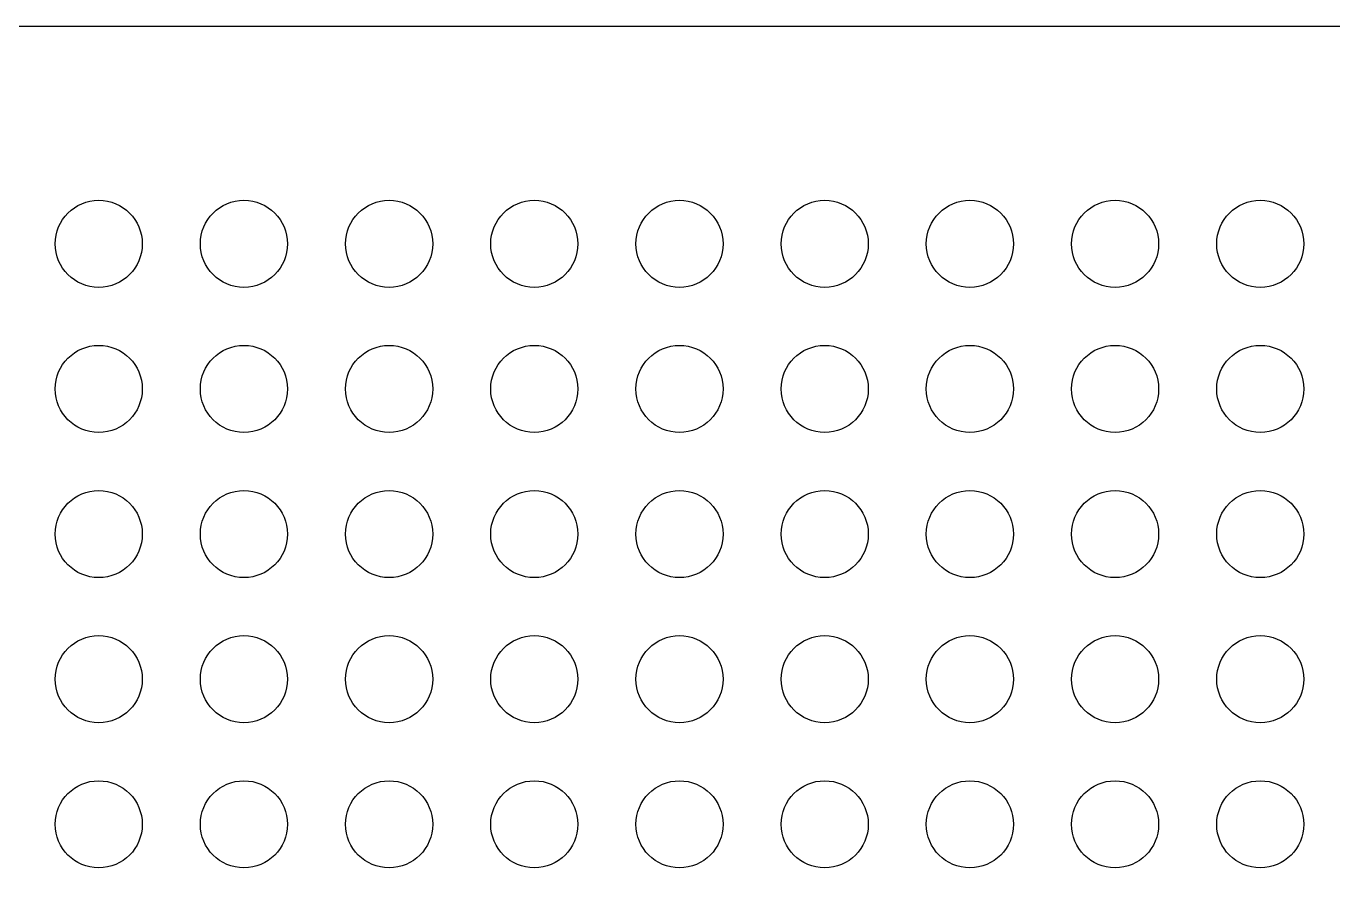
# Model space of a CAD drawing. Extents: x -505 to -320, y 112 to 352.
# Drawn here: x -459.89 to -414.89, y 321.82 to 351.82 of the extents above; entities that cross this region are included whole.
import ezdxf

# ---------------------------------------------------------------- set-up
doc = ezdxf.new("R2010")
doc.units = 0
doc.header["$MEASUREMENT"] = 0
doc.layers.add('LAYER_1', color=7, linetype='CONTINUOUS')

msp = doc.modelspace()

# ---------------------------------------------------------------- linework, layer by layer
at = {"layer": 'LAYER_1'}
for points, knots in [([(-464.8938, 111.8225), (-464.8938, 111.8225), (-359.894, 111.8225), (-359.894, 111.8225), (-359.894, 111.8225), (-349.2853, 111.8225), (-339.1112, 116.0368), (-331.6097, 123.5382), (-331.6097, 123.5382), (-324.1083, 131.0397), (-319.894, 141.2138), (-319.894, 151.8225), (-319.894, 151.8225), (-319.894, 151.8225), (-319.894, 311.8225), (-319.894, 311.8225), (-319.894, 311.8225), (-319.894, 322.4312), (-324.1083, 332.6053), (-331.6097, 340.1068), (-331.6097, 340.1068), (-339.1112, 347.6082), (-349.2853, 351.8225), (-359.894, 351.8225), (-359.894, 351.8225), (-359.894, 351.8225), (-464.894, 351.8225), (-464.894, 351.8225), (-464.894, 351.8225), (-475.5027, 351.8225), (-485.6768, 347.6082), (-493.1783, 340.1068), (-493.1783, 340.1068), (-500.6797, 332.6053), (-504.894, 322.4312), (-504.894, 311.8225), (-504.894, 311.8225), (-504.894, 311.8225), (-504.894, 151.8225), (-504.894, 151.8225), (-504.894, 151.8225), (-504.894, 129.7312), (-486.9855, 111.8226), (-464.8938, 111.8225)], [0, 0, 0, 0, 0.0833333, 0.0833333, 0.0833333, 0.0833333, 0.1666667, 0.1666667, 0.1666667, 0.1666667, 0.25, 0.25, 0.25, 0.25, 0.3333333, 0.3333333, 0.3333333, 0.3333333, 0.4166667, 0.4166667, 0.4166667, 0.4166667, 0.5, 0.5, 0.5, 0.5, 0.5833333, 0.5833333, 0.5833333, 0.5833333, 0.6666667, 0.6666667, 0.6666667, 0.6666667, 0.75, 0.75, 0.75, 0.75, 0.8333333, 0.8333333, 0.8333333, 0.8333333, 1, 1, 1, 1]), ([(-457.394, 342.8225), (-456.5656, 342.8225), (-455.894, 343.4941), (-455.894, 344.3225), (-455.894, 344.3225), (-455.894, 345.1509), (-456.5656, 345.8225), (-457.394, 345.8225), (-457.394, 345.8225), (-458.2224, 345.8225), (-458.894, 345.1509), (-458.894, 344.3225), (-458.894, 344.3225), (-458.894, 343.4941), (-458.2224, 342.8225), (-457.394, 342.8225)], [0, 0, 0, 0, 0.2, 0.2, 0.2, 0.2, 0.4, 0.4, 0.4, 0.4, 0.6, 0.6, 0.6, 0.6, 1, 1, 1, 1]), ([(-452.394, 342.8225), (-451.5656, 342.8225), (-450.894, 343.4941), (-450.894, 344.3225), (-450.894, 344.3225), (-450.894, 345.1509), (-451.5656, 345.8225), (-452.394, 345.8225), (-452.394, 345.8225), (-453.2224, 345.8225), (-453.894, 345.1509), (-453.894, 344.3225), (-453.894, 344.3225), (-453.894, 343.4941), (-453.2224, 342.8225), (-452.394, 342.8225)], [0, 0, 0, 0, 0.2, 0.2, 0.2, 0.2, 0.4, 0.4, 0.4, 0.4, 0.6, 0.6, 0.6, 0.6, 1, 1, 1, 1]), ([(-447.394, 342.8225), (-446.5656, 342.8225), (-445.894, 343.4941), (-445.894, 344.3225), (-445.894, 344.3225), (-445.894, 345.1509), (-446.5656, 345.8225), (-447.394, 345.8225), (-447.394, 345.8225), (-448.2224, 345.8225), (-448.894, 345.1509), (-448.894, 344.3225), (-448.894, 344.3225), (-448.894, 343.4941), (-448.2224, 342.8225), (-447.394, 342.8225)], [0, 0, 0, 0, 0.2, 0.2, 0.2, 0.2, 0.4, 0.4, 0.4, 0.4, 0.6, 0.6, 0.6, 0.6, 1, 1, 1, 1]), ([(-442.394, 342.8225), (-441.5656, 342.8225), (-440.894, 343.4941), (-440.894, 344.3225), (-440.894, 344.3225), (-440.894, 345.1509), (-441.5656, 345.8225), (-442.394, 345.8225), (-442.394, 345.8225), (-443.2224, 345.8225), (-443.894, 345.1509), (-443.894, 344.3225), (-443.894, 344.3225), (-443.894, 343.4941), (-443.2224, 342.8225), (-442.394, 342.8225)], [0, 0, 0, 0, 0.2, 0.2, 0.2, 0.2, 0.4, 0.4, 0.4, 0.4, 0.6, 0.6, 0.6, 0.6, 1, 1, 1, 1]), ([(-437.394, 342.8225), (-436.5656, 342.8225), (-435.894, 343.4941), (-435.894, 344.3225), (-435.894, 344.3225), (-435.894, 345.1509), (-436.5656, 345.8225), (-437.394, 345.8225), (-437.394, 345.8225), (-438.2224, 345.8225), (-438.894, 345.1509), (-438.894, 344.3225), (-438.894, 344.3225), (-438.894, 343.4941), (-438.2224, 342.8225), (-437.394, 342.8225)], [0, 0, 0, 0, 0.2, 0.2, 0.2, 0.2, 0.4, 0.4, 0.4, 0.4, 0.6, 0.6, 0.6, 0.6, 1, 1, 1, 1]), ([(-432.394, 342.8225), (-431.5656, 342.8225), (-430.894, 343.4941), (-430.894, 344.3225), (-430.894, 344.3225), (-430.894, 345.1509), (-431.5656, 345.8225), (-432.394, 345.8225), (-432.394, 345.8225), (-433.2224, 345.8225), (-433.894, 345.1509), (-433.894, 344.3225), (-433.894, 344.3225), (-433.894, 343.4941), (-433.2224, 342.8225), (-432.394, 342.8225)], [0, 0, 0, 0, 0.2, 0.2, 0.2, 0.2, 0.4, 0.4, 0.4, 0.4, 0.6, 0.6, 0.6, 0.6, 1, 1, 1, 1]), ([(-427.394, 342.8225), (-426.5656, 342.8225), (-425.894, 343.4941), (-425.894, 344.3225), (-425.894, 344.3225), (-425.894, 345.1509), (-426.5656, 345.8225), (-427.394, 345.8225), (-427.394, 345.8225), (-428.2224, 345.8225), (-428.894, 345.1509), (-428.894, 344.3225), (-428.894, 344.3225), (-428.894, 343.4941), (-428.2224, 342.8225), (-427.394, 342.8225)], [0, 0, 0, 0, 0.2, 0.2, 0.2, 0.2, 0.4, 0.4, 0.4, 0.4, 0.6, 0.6, 0.6, 0.6, 1, 1, 1, 1]), ([(-422.394, 342.8225), (-421.5656, 342.8225), (-420.894, 343.4941), (-420.894, 344.3225), (-420.894, 344.3225), (-420.894, 345.1509), (-421.5656, 345.8225), (-422.394, 345.8225), (-422.394, 345.8225), (-423.2224, 345.8225), (-423.894, 345.1509), (-423.894, 344.3225), (-423.894, 344.3225), (-423.894, 343.4941), (-423.2224, 342.8225), (-422.394, 342.8225)], [0, 0, 0, 0, 0.2, 0.2, 0.2, 0.2, 0.4, 0.4, 0.4, 0.4, 0.6, 0.6, 0.6, 0.6, 1, 1, 1, 1]), ([(-417.394, 342.8225), (-416.5656, 342.8225), (-415.894, 343.4941), (-415.894, 344.3225), (-415.894, 344.3225), (-415.894, 345.1509), (-416.5656, 345.8225), (-417.394, 345.8225), (-417.394, 345.8225), (-418.2224, 345.8225), (-418.894, 345.1509), (-418.894, 344.3225), (-418.894, 344.3225), (-418.894, 343.4941), (-418.2224, 342.8225), (-417.394, 342.8225)], [0, 0, 0, 0, 0.2, 0.2, 0.2, 0.2, 0.4, 0.4, 0.4, 0.4, 0.6, 0.6, 0.6, 0.6, 1, 1, 1, 1]), ([(-457.394, 337.8225), (-456.5656, 337.8225), (-455.894, 338.4941), (-455.894, 339.3225), (-455.894, 339.3225), (-455.894, 340.1509), (-456.5656, 340.8225), (-457.394, 340.8225), (-457.394, 340.8225), (-458.2224, 340.8225), (-458.894, 340.1509), (-458.894, 339.3225), (-458.894, 339.3225), (-458.894, 338.4941), (-458.2224, 337.8225), (-457.394, 337.8225)], [0, 0, 0, 0, 0.2, 0.2, 0.2, 0.2, 0.4, 0.4, 0.4, 0.4, 0.6, 0.6, 0.6, 0.6, 1, 1, 1, 1]), ([(-452.394, 337.8225), (-451.5656, 337.8225), (-450.894, 338.4941), (-450.894, 339.3225), (-450.894, 339.3225), (-450.894, 340.1509), (-451.5656, 340.8225), (-452.394, 340.8225), (-452.394, 340.8225), (-453.2224, 340.8225), (-453.894, 340.1509), (-453.894, 339.3225), (-453.894, 339.3225), (-453.894, 338.4941), (-453.2224, 337.8225), (-452.394, 337.8225)], [0, 0, 0, 0, 0.2, 0.2, 0.2, 0.2, 0.4, 0.4, 0.4, 0.4, 0.6, 0.6, 0.6, 0.6, 1, 1, 1, 1]), ([(-447.394, 337.8225), (-446.5656, 337.8225), (-445.894, 338.4941), (-445.894, 339.3225), (-445.894, 339.3225), (-445.894, 340.1509), (-446.5656, 340.8225), (-447.394, 340.8225), (-447.394, 340.8225), (-448.2224, 340.8225), (-448.894, 340.1509), (-448.894, 339.3225), (-448.894, 339.3225), (-448.894, 338.4941), (-448.2224, 337.8225), (-447.394, 337.8225)], [0, 0, 0, 0, 0.2, 0.2, 0.2, 0.2, 0.4, 0.4, 0.4, 0.4, 0.6, 0.6, 0.6, 0.6, 1, 1, 1, 1]), ([(-442.394, 337.8225), (-441.5656, 337.8225), (-440.894, 338.4941), (-440.894, 339.3225), (-440.894, 339.3225), (-440.894, 340.1509), (-441.5656, 340.8225), (-442.394, 340.8225), (-442.394, 340.8225), (-443.2224, 340.8225), (-443.894, 340.1509), (-443.894, 339.3225), (-443.894, 339.3225), (-443.894, 338.4941), (-443.2224, 337.8225), (-442.394, 337.8225)], [0, 0, 0, 0, 0.2, 0.2, 0.2, 0.2, 0.4, 0.4, 0.4, 0.4, 0.6, 0.6, 0.6, 0.6, 1, 1, 1, 1]), ([(-437.394, 337.8225), (-436.5656, 337.8225), (-435.894, 338.4941), (-435.894, 339.3225), (-435.894, 339.3225), (-435.894, 340.1509), (-436.5656, 340.8225), (-437.394, 340.8225), (-437.394, 340.8225), (-438.2224, 340.8225), (-438.894, 340.1509), (-438.894, 339.3225), (-438.894, 339.3225), (-438.894, 338.4941), (-438.2224, 337.8225), (-437.394, 337.8225)], [0, 0, 0, 0, 0.2, 0.2, 0.2, 0.2, 0.4, 0.4, 0.4, 0.4, 0.6, 0.6, 0.6, 0.6, 1, 1, 1, 1]), ([(-432.394, 337.8225), (-431.5656, 337.8225), (-430.894, 338.4941), (-430.894, 339.3225), (-430.894, 339.3225), (-430.894, 340.1509), (-431.5656, 340.8225), (-432.394, 340.8225), (-432.394, 340.8225), (-433.2224, 340.8225), (-433.894, 340.1509), (-433.894, 339.3225), (-433.894, 339.3225), (-433.894, 338.4941), (-433.2224, 337.8225), (-432.394, 337.8225)], [0, 0, 0, 0, 0.2, 0.2, 0.2, 0.2, 0.4, 0.4, 0.4, 0.4, 0.6, 0.6, 0.6, 0.6, 1, 1, 1, 1]), ([(-427.394, 337.8225), (-426.5656, 337.8225), (-425.894, 338.4941), (-425.894, 339.3225), (-425.894, 339.3225), (-425.894, 340.1509), (-426.5656, 340.8225), (-427.394, 340.8225), (-427.394, 340.8225), (-428.2224, 340.8225), (-428.894, 340.1509), (-428.894, 339.3225), (-428.894, 339.3225), (-428.894, 338.4941), (-428.2224, 337.8225), (-427.394, 337.8225)], [0, 0, 0, 0, 0.2, 0.2, 0.2, 0.2, 0.4, 0.4, 0.4, 0.4, 0.6, 0.6, 0.6, 0.6, 1, 1, 1, 1]), ([(-422.394, 337.8225), (-421.5656, 337.8225), (-420.894, 338.4941), (-420.894, 339.3225), (-420.894, 339.3225), (-420.894, 340.1509), (-421.5656, 340.8225), (-422.394, 340.8225), (-422.394, 340.8225), (-423.2224, 340.8225), (-423.894, 340.1509), (-423.894, 339.3225), (-423.894, 339.3225), (-423.894, 338.4941), (-423.2224, 337.8225), (-422.394, 337.8225)], [0, 0, 0, 0, 0.2, 0.2, 0.2, 0.2, 0.4, 0.4, 0.4, 0.4, 0.6, 0.6, 0.6, 0.6, 1, 1, 1, 1]), ([(-417.394, 337.8225), (-416.5656, 337.8225), (-415.894, 338.4941), (-415.894, 339.3225), (-415.894, 339.3225), (-415.894, 340.1509), (-416.5656, 340.8225), (-417.394, 340.8225), (-417.394, 340.8225), (-418.2224, 340.8225), (-418.894, 340.1509), (-418.894, 339.3225), (-418.894, 339.3225), (-418.894, 338.4941), (-418.2224, 337.8225), (-417.394, 337.8225)], [0, 0, 0, 0, 0.2, 0.2, 0.2, 0.2, 0.4, 0.4, 0.4, 0.4, 0.6, 0.6, 0.6, 0.6, 1, 1, 1, 1]), ([(-457.394, 332.8225), (-456.5656, 332.8225), (-455.894, 333.4941), (-455.894, 334.3225), (-455.894, 334.3225), (-455.894, 335.1509), (-456.5656, 335.8225), (-457.394, 335.8225), (-457.394, 335.8225), (-458.2224, 335.8225), (-458.894, 335.1509), (-458.894, 334.3225), (-458.894, 334.3225), (-458.894, 333.4941), (-458.2224, 332.8225), (-457.394, 332.8225)], [0, 0, 0, 0, 0.2, 0.2, 0.2, 0.2, 0.4, 0.4, 0.4, 0.4, 0.6, 0.6, 0.6, 0.6, 1, 1, 1, 1]), ([(-452.394, 332.8225), (-451.5656, 332.8225), (-450.894, 333.4941), (-450.894, 334.3225), (-450.894, 334.3225), (-450.894, 335.1509), (-451.5656, 335.8225), (-452.394, 335.8225), (-452.394, 335.8225), (-453.2224, 335.8225), (-453.894, 335.1509), (-453.894, 334.3225), (-453.894, 334.3225), (-453.894, 333.4941), (-453.2224, 332.8225), (-452.394, 332.8225)], [0, 0, 0, 0, 0.2, 0.2, 0.2, 0.2, 0.4, 0.4, 0.4, 0.4, 0.6, 0.6, 0.6, 0.6, 1, 1, 1, 1]), ([(-447.394, 332.8225), (-446.5656, 332.8225), (-445.894, 333.4941), (-445.894, 334.3225), (-445.894, 334.3225), (-445.894, 335.1509), (-446.5656, 335.8225), (-447.394, 335.8225), (-447.394, 335.8225), (-448.2224, 335.8225), (-448.894, 335.1509), (-448.894, 334.3225), (-448.894, 334.3225), (-448.894, 333.4941), (-448.2224, 332.8225), (-447.394, 332.8225)], [0, 0, 0, 0, 0.2, 0.2, 0.2, 0.2, 0.4, 0.4, 0.4, 0.4, 0.6, 0.6, 0.6, 0.6, 1, 1, 1, 1]), ([(-442.394, 332.8225), (-441.5656, 332.8225), (-440.894, 333.4941), (-440.894, 334.3225), (-440.894, 334.3225), (-440.894, 335.1509), (-441.5656, 335.8225), (-442.394, 335.8225), (-442.394, 335.8225), (-443.2224, 335.8225), (-443.894, 335.1509), (-443.894, 334.3225), (-443.894, 334.3225), (-443.894, 333.4941), (-443.2224, 332.8225), (-442.394, 332.8225)], [0, 0, 0, 0, 0.2, 0.2, 0.2, 0.2, 0.4, 0.4, 0.4, 0.4, 0.6, 0.6, 0.6, 0.6, 1, 1, 1, 1]), ([(-437.394, 332.8225), (-436.5656, 332.8225), (-435.894, 333.4941), (-435.894, 334.3225), (-435.894, 334.3225), (-435.894, 335.1509), (-436.5656, 335.8225), (-437.394, 335.8225), (-437.394, 335.8225), (-438.2224, 335.8225), (-438.894, 335.1509), (-438.894, 334.3225), (-438.894, 334.3225), (-438.894, 333.4941), (-438.2224, 332.8225), (-437.394, 332.8225)], [0, 0, 0, 0, 0.2, 0.2, 0.2, 0.2, 0.4, 0.4, 0.4, 0.4, 0.6, 0.6, 0.6, 0.6, 1, 1, 1, 1]), ([(-432.394, 332.8225), (-431.5656, 332.8225), (-430.894, 333.4941), (-430.894, 334.3225), (-430.894, 334.3225), (-430.894, 335.1509), (-431.5656, 335.8225), (-432.394, 335.8225), (-432.394, 335.8225), (-433.2224, 335.8225), (-433.894, 335.1509), (-433.894, 334.3225), (-433.894, 334.3225), (-433.894, 333.4941), (-433.2224, 332.8225), (-432.394, 332.8225)], [0, 0, 0, 0, 0.2, 0.2, 0.2, 0.2, 0.4, 0.4, 0.4, 0.4, 0.6, 0.6, 0.6, 0.6, 1, 1, 1, 1]), ([(-427.394, 332.8225), (-426.5656, 332.8225), (-425.894, 333.4941), (-425.894, 334.3225), (-425.894, 334.3225), (-425.894, 335.1509), (-426.5656, 335.8225), (-427.394, 335.8225), (-427.394, 335.8225), (-428.2224, 335.8225), (-428.894, 335.1509), (-428.894, 334.3225), (-428.894, 334.3225), (-428.894, 333.4941), (-428.2224, 332.8225), (-427.394, 332.8225)], [0, 0, 0, 0, 0.2, 0.2, 0.2, 0.2, 0.4, 0.4, 0.4, 0.4, 0.6, 0.6, 0.6, 0.6, 1, 1, 1, 1]), ([(-422.394, 332.8225), (-421.5656, 332.8225), (-420.894, 333.4941), (-420.894, 334.3225), (-420.894, 334.3225), (-420.894, 335.1509), (-421.5656, 335.8225), (-422.394, 335.8225), (-422.394, 335.8225), (-423.2224, 335.8225), (-423.894, 335.1509), (-423.894, 334.3225), (-423.894, 334.3225), (-423.894, 333.4941), (-423.2224, 332.8225), (-422.394, 332.8225)], [0, 0, 0, 0, 0.2, 0.2, 0.2, 0.2, 0.4, 0.4, 0.4, 0.4, 0.6, 0.6, 0.6, 0.6, 1, 1, 1, 1]), ([(-417.394, 332.8225), (-416.5656, 332.8225), (-415.894, 333.4941), (-415.894, 334.3225), (-415.894, 334.3225), (-415.894, 335.1509), (-416.5656, 335.8225), (-417.394, 335.8225), (-417.394, 335.8225), (-418.2224, 335.8225), (-418.894, 335.1509), (-418.894, 334.3225), (-418.894, 334.3225), (-418.894, 333.4941), (-418.2224, 332.8225), (-417.394, 332.8225)], [0, 0, 0, 0, 0.2, 0.2, 0.2, 0.2, 0.4, 0.4, 0.4, 0.4, 0.6, 0.6, 0.6, 0.6, 1, 1, 1, 1]), ([(-457.394, 327.8225), (-456.5656, 327.8225), (-455.894, 328.4941), (-455.894, 329.3225), (-455.894, 329.3225), (-455.894, 330.1509), (-456.5656, 330.8225), (-457.394, 330.8225), (-457.394, 330.8225), (-458.2224, 330.8225), (-458.894, 330.1509), (-458.894, 329.3225), (-458.894, 329.3225), (-458.894, 328.4941), (-458.2224, 327.8225), (-457.394, 327.8225)], [0, 0, 0, 0, 0.2, 0.2, 0.2, 0.2, 0.4, 0.4, 0.4, 0.4, 0.6, 0.6, 0.6, 0.6, 1, 1, 1, 1]), ([(-452.394, 327.8225), (-451.5656, 327.8225), (-450.894, 328.4941), (-450.894, 329.3225), (-450.894, 329.3225), (-450.894, 330.1509), (-451.5656, 330.8225), (-452.394, 330.8225), (-452.394, 330.8225), (-453.2224, 330.8225), (-453.894, 330.1509), (-453.894, 329.3225), (-453.894, 329.3225), (-453.894, 328.4941), (-453.2224, 327.8225), (-452.394, 327.8225)], [0, 0, 0, 0, 0.2, 0.2, 0.2, 0.2, 0.4, 0.4, 0.4, 0.4, 0.6, 0.6, 0.6, 0.6, 1, 1, 1, 1]), ([(-447.394, 327.8225), (-446.5656, 327.8225), (-445.894, 328.4941), (-445.894, 329.3225), (-445.894, 329.3225), (-445.894, 330.1509), (-446.5656, 330.8225), (-447.394, 330.8225), (-447.394, 330.8225), (-448.2224, 330.8225), (-448.894, 330.1509), (-448.894, 329.3225), (-448.894, 329.3225), (-448.894, 328.4941), (-448.2224, 327.8225), (-447.394, 327.8225)], [0, 0, 0, 0, 0.2, 0.2, 0.2, 0.2, 0.4, 0.4, 0.4, 0.4, 0.6, 0.6, 0.6, 0.6, 1, 1, 1, 1]), ([(-442.394, 327.8225), (-441.5656, 327.8225), (-440.894, 328.4941), (-440.894, 329.3225), (-440.894, 329.3225), (-440.894, 330.1509), (-441.5656, 330.8225), (-442.394, 330.8225), (-442.394, 330.8225), (-443.2224, 330.8225), (-443.894, 330.1509), (-443.894, 329.3225), (-443.894, 329.3225), (-443.894, 328.4941), (-443.2224, 327.8225), (-442.394, 327.8225)], [0, 0, 0, 0, 0.2, 0.2, 0.2, 0.2, 0.4, 0.4, 0.4, 0.4, 0.6, 0.6, 0.6, 0.6, 1, 1, 1, 1]), ([(-437.394, 327.8225), (-436.5656, 327.8225), (-435.894, 328.4941), (-435.894, 329.3225), (-435.894, 329.3225), (-435.894, 330.1509), (-436.5656, 330.8225), (-437.394, 330.8225), (-437.394, 330.8225), (-438.2224, 330.8225), (-438.894, 330.1509), (-438.894, 329.3225), (-438.894, 329.3225), (-438.894, 328.4941), (-438.2224, 327.8225), (-437.394, 327.8225)], [0, 0, 0, 0, 0.2, 0.2, 0.2, 0.2, 0.4, 0.4, 0.4, 0.4, 0.6, 0.6, 0.6, 0.6, 1, 1, 1, 1]), ([(-432.394, 327.8225), (-431.5656, 327.8225), (-430.894, 328.4941), (-430.894, 329.3225), (-430.894, 329.3225), (-430.894, 330.1509), (-431.5656, 330.8225), (-432.394, 330.8225), (-432.394, 330.8225), (-433.2224, 330.8225), (-433.894, 330.1509), (-433.894, 329.3225), (-433.894, 329.3225), (-433.894, 328.4941), (-433.2224, 327.8225), (-432.394, 327.8225)], [0, 0, 0, 0, 0.2, 0.2, 0.2, 0.2, 0.4, 0.4, 0.4, 0.4, 0.6, 0.6, 0.6, 0.6, 1, 1, 1, 1]), ([(-427.394, 327.8225), (-426.5656, 327.8225), (-425.894, 328.4941), (-425.894, 329.3225), (-425.894, 329.3225), (-425.894, 330.1509), (-426.5656, 330.8225), (-427.394, 330.8225), (-427.394, 330.8225), (-428.2224, 330.8225), (-428.894, 330.1509), (-428.894, 329.3225), (-428.894, 329.3225), (-428.894, 328.4941), (-428.2224, 327.8225), (-427.394, 327.8225)], [0, 0, 0, 0, 0.2, 0.2, 0.2, 0.2, 0.4, 0.4, 0.4, 0.4, 0.6, 0.6, 0.6, 0.6, 1, 1, 1, 1]), ([(-422.394, 327.8225), (-421.5656, 327.8225), (-420.894, 328.4941), (-420.894, 329.3225), (-420.894, 329.3225), (-420.894, 330.1509), (-421.5656, 330.8225), (-422.394, 330.8225), (-422.394, 330.8225), (-423.2224, 330.8225), (-423.894, 330.1509), (-423.894, 329.3225), (-423.894, 329.3225), (-423.894, 328.4941), (-423.2224, 327.8225), (-422.394, 327.8225)], [0, 0, 0, 0, 0.2, 0.2, 0.2, 0.2, 0.4, 0.4, 0.4, 0.4, 0.6, 0.6, 0.6, 0.6, 1, 1, 1, 1]), ([(-417.394, 327.8225), (-416.5656, 327.8225), (-415.894, 328.4941), (-415.894, 329.3225), (-415.894, 329.3225), (-415.894, 330.1509), (-416.5656, 330.8225), (-417.394, 330.8225), (-417.394, 330.8225), (-418.2224, 330.8225), (-418.894, 330.1509), (-418.894, 329.3225), (-418.894, 329.3225), (-418.894, 328.4941), (-418.2224, 327.8225), (-417.394, 327.8225)], [0, 0, 0, 0, 0.2, 0.2, 0.2, 0.2, 0.4, 0.4, 0.4, 0.4, 0.6, 0.6, 0.6, 0.6, 1, 1, 1, 1]), ([(-457.394, 322.8225), (-456.5656, 322.8225), (-455.894, 323.4941), (-455.894, 324.3225), (-455.894, 324.3225), (-455.894, 325.1509), (-456.5656, 325.8225), (-457.394, 325.8225), (-457.394, 325.8225), (-458.2224, 325.8225), (-458.894, 325.1509), (-458.894, 324.3225), (-458.894, 324.3225), (-458.894, 323.4941), (-458.2224, 322.8225), (-457.394, 322.8225)], [0, 0, 0, 0, 0.2, 0.2, 0.2, 0.2, 0.4, 0.4, 0.4, 0.4, 0.6, 0.6, 0.6, 0.6, 1, 1, 1, 1]), ([(-452.394, 322.8225), (-451.5656, 322.8225), (-450.894, 323.4941), (-450.894, 324.3225), (-450.894, 324.3225), (-450.894, 325.1509), (-451.5656, 325.8225), (-452.394, 325.8225), (-452.394, 325.8225), (-453.2224, 325.8225), (-453.894, 325.1509), (-453.894, 324.3225), (-453.894, 324.3225), (-453.894, 323.4941), (-453.2224, 322.8225), (-452.394, 322.8225)], [0, 0, 0, 0, 0.2, 0.2, 0.2, 0.2, 0.4, 0.4, 0.4, 0.4, 0.6, 0.6, 0.6, 0.6, 1, 1, 1, 1]), ([(-447.394, 322.8225), (-446.5656, 322.8225), (-445.894, 323.4941), (-445.894, 324.3225), (-445.894, 324.3225), (-445.894, 325.1509), (-446.5656, 325.8225), (-447.394, 325.8225), (-447.394, 325.8225), (-448.2224, 325.8225), (-448.894, 325.1509), (-448.894, 324.3225), (-448.894, 324.3225), (-448.894, 323.4941), (-448.2224, 322.8225), (-447.394, 322.8225)], [0, 0, 0, 0, 0.2, 0.2, 0.2, 0.2, 0.4, 0.4, 0.4, 0.4, 0.6, 0.6, 0.6, 0.6, 1, 1, 1, 1]), ([(-442.394, 322.8225), (-441.5656, 322.8225), (-440.894, 323.4941), (-440.894, 324.3225), (-440.894, 324.3225), (-440.894, 325.1509), (-441.5656, 325.8225), (-442.394, 325.8225), (-442.394, 325.8225), (-443.2224, 325.8225), (-443.894, 325.1509), (-443.894, 324.3225), (-443.894, 324.3225), (-443.894, 323.4941), (-443.2224, 322.8225), (-442.394, 322.8225)], [0, 0, 0, 0, 0.2, 0.2, 0.2, 0.2, 0.4, 0.4, 0.4, 0.4, 0.6, 0.6, 0.6, 0.6, 1, 1, 1, 1]), ([(-437.394, 322.8225), (-436.5656, 322.8225), (-435.894, 323.4941), (-435.894, 324.3225), (-435.894, 324.3225), (-435.894, 325.1509), (-436.5656, 325.8225), (-437.394, 325.8225), (-437.394, 325.8225), (-438.2224, 325.8225), (-438.894, 325.1509), (-438.894, 324.3225), (-438.894, 324.3225), (-438.894, 323.4941), (-438.2224, 322.8225), (-437.394, 322.8225)], [0, 0, 0, 0, 0.2, 0.2, 0.2, 0.2, 0.4, 0.4, 0.4, 0.4, 0.6, 0.6, 0.6, 0.6, 1, 1, 1, 1]), ([(-432.394, 322.8225), (-431.5656, 322.8225), (-430.894, 323.4941), (-430.894, 324.3225), (-430.894, 324.3225), (-430.894, 325.1509), (-431.5656, 325.8225), (-432.394, 325.8225), (-432.394, 325.8225), (-433.2224, 325.8225), (-433.894, 325.1509), (-433.894, 324.3225), (-433.894, 324.3225), (-433.894, 323.4941), (-433.2224, 322.8225), (-432.394, 322.8225)], [0, 0, 0, 0, 0.2, 0.2, 0.2, 0.2, 0.4, 0.4, 0.4, 0.4, 0.6, 0.6, 0.6, 0.6, 1, 1, 1, 1]), ([(-427.394, 322.8225), (-426.5656, 322.8225), (-425.894, 323.4941), (-425.894, 324.3225), (-425.894, 324.3225), (-425.894, 325.1509), (-426.5656, 325.8225), (-427.394, 325.8225), (-427.394, 325.8225), (-428.2224, 325.8225), (-428.894, 325.1509), (-428.894, 324.3225), (-428.894, 324.3225), (-428.894, 323.4941), (-428.2224, 322.8225), (-427.394, 322.8225)], [0, 0, 0, 0, 0.2, 0.2, 0.2, 0.2, 0.4, 0.4, 0.4, 0.4, 0.6, 0.6, 0.6, 0.6, 1, 1, 1, 1]), ([(-422.394, 322.8225), (-421.5656, 322.8225), (-420.894, 323.4941), (-420.894, 324.3225), (-420.894, 324.3225), (-420.894, 325.1509), (-421.5656, 325.8225), (-422.394, 325.8225), (-422.394, 325.8225), (-423.2224, 325.8225), (-423.894, 325.1509), (-423.894, 324.3225), (-423.894, 324.3225), (-423.894, 323.4941), (-423.2224, 322.8225), (-422.394, 322.8225)], [0, 0, 0, 0, 0.2, 0.2, 0.2, 0.2, 0.4, 0.4, 0.4, 0.4, 0.6, 0.6, 0.6, 0.6, 1, 1, 1, 1]), ([(-417.394, 322.8225), (-416.5656, 322.8225), (-415.894, 323.4941), (-415.894, 324.3225), (-415.894, 324.3225), (-415.894, 325.1509), (-416.5656, 325.8225), (-417.394, 325.8225), (-417.394, 325.8225), (-418.2224, 325.8225), (-418.894, 325.1509), (-418.894, 324.3225), (-418.894, 324.3225), (-418.894, 323.4941), (-418.2224, 322.8225), (-417.394, 322.8225)], [0, 0, 0, 0, 0.2, 0.2, 0.2, 0.2, 0.4, 0.4, 0.4, 0.4, 0.6, 0.6, 0.6, 0.6, 1, 1, 1, 1])]:
    msp.add_open_spline(points, degree=3, knots=knots, dxfattribs=at)

doc.saveas('drawing.dxf')
